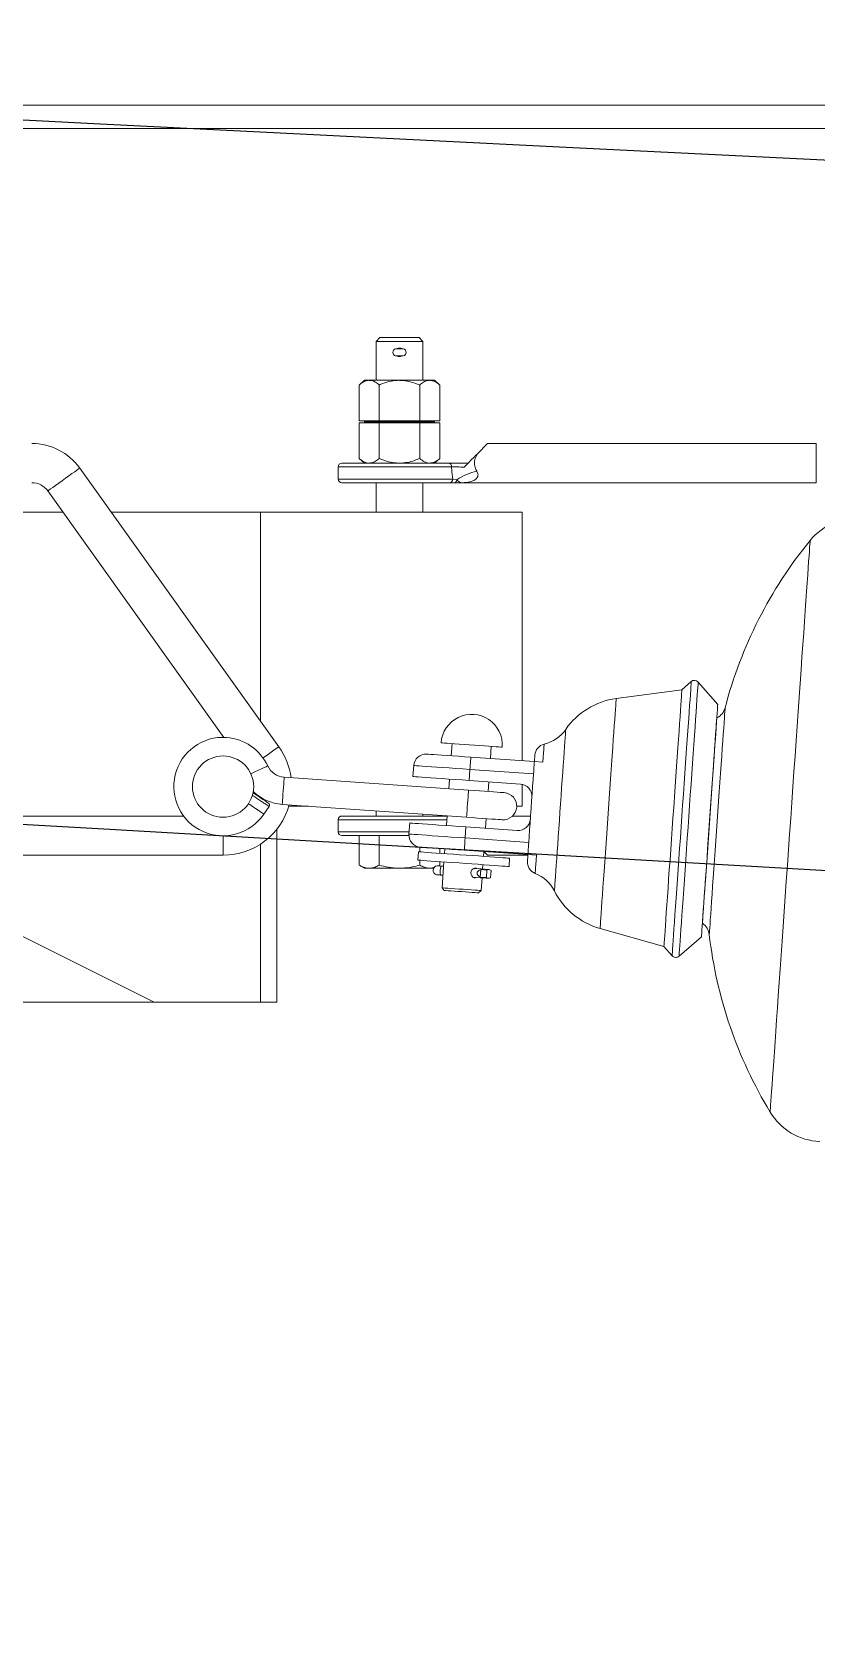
# Model space of a CAD drawing. Header units: millimetres. Extents: x 1587714 to 3094800, y -694377 to -413614.
# Drawn here: x 2354634 to 2354954, y -550050 to -549400 of the extents above; entities that cross this region are included whole.
import ezdxf

# ---------------------------------------------------------------- set-up
doc = ezdxf.new("R2010")
doc.units = ezdxf.units.MM

# ---------------------------------------------------------------- blocks, each defined once
blk = doc.blocks.new('poste RT1 vista lateral')
at = {"color": 7, "linetype": 'Continuous', "lineweight": 15}
for p, q in [((589.7199, 9316.1175), (22.8414, 9316.1175)), ((42.9239, 9306.5169), (589.7199, 9306.5169)), ((311.9876, 9221.2002), (310.475, 9219.6877)), ((310.475, 9219.6877), (310.475, 9203.7823)), ((311.7511, 9219.6877), (310.475, 9219.6877)), ((329.525, 9219.6877), (311.7511, 9219.6877)), ((313.061, 9221.2002), (311.9876, 9221.2002)), ((328.0124, 9221.2002), (313.061, 9221.2002)), ((329.525, 9219.6877), (328.0124, 9221.2002)), ((329.525, 9203.7823), (329.525, 9219.6877)), ((321.517, 9216.6274), (318.483, 9216.6274)), ((318.483, 9213.7721), (321.517, 9213.7721)), ((305.7125, 9203.7823), (303.5022, 9201.8769)), ((303.5022, 9187.2971), (303.5022, 9201.8769)), ((307.6266, 9203.7823), (305.7125, 9203.7823)), ((307.6266, 9203.7823), (320, 9203.7823)), ((311.7511, 9187.2971), (311.7511, 9201.8769)), ((332.3733, 9203.7823), (320, 9203.7823)), ((328.2489, 9187.2971), (328.2489, 9201.8769)), ((334.2875, 9203.7823), (332.3733, 9203.7823)), ((336.4978, 9201.8769), (334.2875, 9203.7823)), ((336.4978, 9187.2971), (336.4978, 9201.8769)), ((307.6266, 9187.2971), (303.5022, 9187.2971)), ((305.7125, 9187.2971), (305.7125, 9186.8908)), ((305.7125, 9186.8908), (305.7125, 9186.4846)), ((307.6266, 9186.8908), (305.7125, 9186.8908)), ((305.7125, 9186.8908), (320, 9186.8908)), ((311.7511, 9187.2971), (307.6266, 9187.2971)), ((334.2875, 9186.8908), (307.6266, 9186.8908)), ((311.7511, 9187.2971), (320, 9187.2971)), ((320, 9187.2971), (328.2489, 9187.2971)), ((320, 9186.8908), (334.2875, 9186.8908)), ((328.2489, 9187.2971), (332.3733, 9187.2971)), ((332.3733, 9187.2971), (336.4978, 9187.2971)), ((334.2875, 9186.8908), (334.2875, 9187.2971)), ((334.2875, 9186.4846), (334.2875, 9186.8908)), ((307.6266, 9186.4846), (303.5022, 9186.4846)), ((303.5022, 9186.4846), (303.5022, 9171.9048)), ((311.7511, 9186.4846), (307.6266, 9186.4846)), ((311.7511, 9186.4846), (311.7511, 9171.9048)), ((311.7511, 9186.4846), (320, 9186.4846)), ((320, 9186.4846), (328.2489, 9186.4846)), ((328.2489, 9186.4846), (328.2489, 9171.9048)), ((332.3733, 9186.4846), (328.2489, 9186.4846)), ((336.4978, 9186.4846), (332.3733, 9186.4846)), ((336.4978, 9186.4846), (336.4978, 9171.9048)), ((490, 9177.9997), (356, 9177.9997)), ((270.779, 9054.2824), (189.5248, 9167.9566)), ((295, 9168.5002), (295, 9163.5001)), ((296.5, 9170.0003), (339.9845, 9170.0003)), ((303.5022, 9171.9048), (305.7125, 9170.0003)), ((334.2875, 9170.0003), (336.4978, 9171.9048)), ((340.4065, 9161.9999), (296.5, 9161.9999)), ((310.475, 9161.9999), (310.475, 9149.9999)), ((329.525, 9149.9999), (329.525, 9161.9999)), ((342.3583, 9161.9999), (340.4065, 9161.9999)), ((341.709, 9163.5001), (343.4681, 9163.3198)), ((345, 9161.9999), (490, 9161.9999)), ((176.5083, 9158.6525), (248.3856, 9058.0962)), ((60, 9149.9999), (182.6928, 9149.9999)), ((202.36, 9149.9999), (263.2233, 9149.9999)), ((263.2233, 9149.9999), (263.2489, 9149.9999)), ((263.2489, 9064.8167), (263.2489, 9149.9999)), ((263.2489, 9149.9999), (370, 9149.9999)), ((370, 9048.5404), (370, 9149.9999)), ((435.2312, 9077.5359), (408.4181, 9073.9186)), ((439.0584, 9080.8623), (435.2312, 9077.5359)), ((449.8458, 9071.502), (441.8799, 9080.6649)), ((341.4689, 9055.547), (341.1201, 9050.5593)), ((357.0812, 9049.4435), (357.43, 9054.4312)), ((325.8079, 9046.6177), (325.4923, 9042.104)), ((348.7519, 9045.0137), (348.4363, 9040.4999)), ((374.6885, 9043.1998), (348.7519, 9045.0137)), ((349.1007, 9050.0014), (375.0373, 9048.1875)), ((378.52, 9047.9443), (375.0373, 9048.1875)), ((348.1607, 9036.5593), (272.9444, 9041.8189)), ((340.4557, 9041.0578), (340.1802, 9037.1172)), ((348.4363, 9040.4999), (369.3851, 9039.0351)), ((356.1412, 9036.0014), (356.4168, 9039.942)), ((370, 9030), (370, 9038.954)), ((374.6885, 9043.1998), (374.5234, 9040.8385)), ((272.1701, 9030.7467), (347.3864, 9025.4862)), ((231.8752, 9026.0003), (25, 9026.0003)), ((264.6664, 9026.7642), (266.7628, 9029.8741)), ((274.8328, 9030), (282.8428, 9030)), ((295, 9024.5001), (295, 9019.5)), ((296.5, 9026.0003), (339.4028, 9026.0003)), ((310.475, 9028.0678), (310.475, 9026.0003)), ((329.525, 9026.0003), (329.525, 9026.7355)), ((339.4059, 9026.0451), (339.1304, 9022.1045)), ((355.0914, 9020.9887), (355.3669, 9024.9283)), ((373.4858, 9026.0003), (366.127, 9026.0003)), ((367.8381, 9030), (370, 9030)), ((270, 8950), (270, 9020.6797)), ((323.8474, 9017.9999), (296.5, 9017.9999)), ((303.5022, 9017.9999), (303.5022, 9005.9664)), ((311.7511, 9017.9999), (311.7511, 9005.9664)), ((324.1669, 9023.1507), (323.8513, 9018.6369)), ((346.7953, 9017.0329), (347.1109, 9021.5466)), ((347.1109, 9021.5466), (368.0597, 9020.0818)), ((327.6995, 9011.4005), (327.4621, 9008.0054)), ((328.2489, 9013.3231), (328.2489, 9011.3623)), ((336.4978, 9012.7404), (336.4978, 9010.7853)), ((338.466, 9012.603), (338.3299, 9010.6566)), ((372.3831, 9010.2313), (346.4465, 9012.0451)), ((346.7953, 9017.0329), (372.7319, 9015.219)), ((354.2909, 9009.5408), (354.427, 9011.4872)), ((372.7319, 9015.219), (372.897, 9017.5803)), ((36, 9010.0005), (248, 9010.0005)), ((219.8587, 8950), (99.9647, 9010.0005)), ((303.5022, 9005.9664), (305.7125, 9004.6904)), ((307.6266, 9004.6904), (305.7125, 9004.6904)), ((307.6266, 9004.6904), (320, 9004.6904)), ((320, 9004.6904), (332.3733, 9004.6904)), ((328.2489, 9007.9501), (328.2489, 9005.9664)), ((334.1659, 9004.9889), (332.3733, 9004.6904)), ((332.3733, 9004.6904), (333.9265, 9004.6904)), ((336.4978, 9005.9664), (335.79, 9005.6422)), ((335.9203, 9005.6326), (336.4978, 9005.9664)), ((336.4978, 9007.3731), (336.4978, 9005.9664)), ((337.0069, 9005.5573), (336.9962, 9005.5525)), ((338.0925, 9007.2615), (337.3533, 8996.691)), ((353.1766, 9004.4262), (350.3635, 9004.6227)), ((353.9296, 9004.3738), (354.0535, 9006.1457)), ((356, 9010.0005), (372.367, 9010.0005)), ((364.6838, 9005.4018), (364.9213, 9008.7979)), ((372.3831, 9010.2313), (375.8658, 9009.9881)), ((336.743, 9001.9314), (336.7529, 9001.9257)), ((350.1068, 9000.9921), (352.9227, 9000.7946)), ((352.9227, 9000.7946), (355.906, 9000.5858)), ((353.1311, 9004.0925), (352.9241, 9001.1322)), ((352.9519, 9001.0931), (353.164, 9004.1268)), ((356.16, 9004.2174), (353.1766, 9004.4262)), ((353.3143, 8995.5752), (353.6756, 9000.7422)), ((355.4706, 9000.9177), (355.6827, 9003.9504)), ((357.3584, 9003.7968), (357.1514, 9000.8366)), ((337.3533, 8996.691), (338.2811, 8995.6238)), ((352.247, 8994.6473), (353.3143, 8995.5752)), ((401.858, 8980.1047), (427.9067, 8972.7919)), ((427.9067, 8972.7919), (431.2337, 8968.9639)), ((434.0552, 8968.7674), (443.219, 8976.7334)), ((137.2186, 8950), (219.8587, 8950)), ((219.8587, 8950), (263.2233, 8950)), ((263.2233, 8950), (270, 8950))]:
    blk.add_line(p, q, dxfattribs=at)
at = {"color": 8, "linetype": 'Continuous', "lineweight": 15}
for p, q in [((318.4393, 9216.6235), (321.5607, 9216.6235)), ((318.4393, 9213.7768), (321.5607, 9213.7768)), ((490, 9177.9997), (490, 9161.9999)), ((341.2601, 9168.5002), (295, 9168.5002)), ((295, 9163.5001), (341.709, 9163.5001)), ((263.2233, 9149.9999), (263.2233, 9064.853)), ((339.2979, 9024.5001), (295, 9024.5001)), ((248, 9010.0005), (248, 9017.8998)), ((295, 9019.5), (323.9116, 9019.5)), ((263.2233, 9014.4999), (263.2233, 8950)), ((350.353, 9004.6179), (353.1746, 9004.4205)), ((350.0945, 9000.9978), (352.9215, 9000.8004)), ((352.9519, 9001.0931), (355.4706, 9000.9177)), ((353.164, 9004.1268), (355.6827, 9003.9504))]:
    blk.add_line(p, q, dxfattribs=at)
at = {"color": 7, "linetype": 'Continuous', "lineweight": 15, "flags": 128}
for points in [[(356, 9177.9997), (355.9644, 9177.9644), (355.6819, 9177.6822), (355.1268, 9177.1271), (354.319, 9176.3194), (353.2869, 9175.2865), (352.0673, 9174.0677)], [(427.9067, 8972.7919), (427.9192, 8972.9702), (427.9567, 8973.5062), (428.0188, 8974.3941), (428.1052, 8975.6291), (428.2152, 8977.2027), (428.3481, 8979.1033), (428.5031, 8981.3197), (428.679, 8983.8345), (428.8746, 8986.6326), (429.0886, 8989.6929), (429.3196, 8992.9965), (429.5659, 8996.5184), (429.8259, 9000.2377), (430.0979, 9004.1258), (430.3798, 9008.158), (430.6699, 9012.3074), (430.9662, 9016.5436), (431.2665, 9020.839), (431.569, 9025.1639), (431.8714, 9029.4888), (432.1717, 9033.7842), (432.468, 9038.0204), (432.7581, 9042.1689), (433.04, 9046.201), (433.312, 9050.0901), (433.572, 9053.8085), (433.8183, 9057.3313), (434.0493, 9060.6339), (434.2633, 9063.6952), (434.4589, 9066.4923), (434.6348, 9069.0081), (434.7898, 9071.2235), (434.9227, 9073.1242), (435.0327, 9074.6977), (435.1191, 9075.9327), (435.1812, 9076.8216), (435.2187, 9077.3566), (435.2312, 9077.5359)], [(443.219, 8976.7334), (443.2312, 8976.908), (443.2679, 8977.4334), (443.3288, 8978.3041), (443.4134, 8979.5134), (443.5211, 8981.0536), (443.6511, 8982.9123), (443.8024, 8985.0762), (443.9739, 8987.529), (444.1644, 8990.2527), (444.3724, 8993.2272), (444.5964, 8996.4306), (444.8347, 8999.8391), (445.0856, 9003.4268), (445.3472, 9007.1681), (445.6176, 9011.0343), (445.8947, 9014.9977), (446.1766, 9019.0289), (446.4611, 9023.0973), (446.7462, 9027.1742), (447.0296, 9031.2274), (447.3094, 9035.228), (447.5834, 9039.1476), (447.8496, 9042.9547), (448.1061, 9046.6225), (448.351, 9050.1235), (448.5823, 9053.4327), (448.7985, 9056.5245), (448.998, 9059.376), (449.1791, 9061.9671), (449.3407, 9064.2769), (449.4815, 9066.2901), (449.6004, 9067.9915), (449.6966, 9069.3676), (449.7694, 9070.4091), (449.8183, 9071.1071), (449.8428, 9071.4581), (449.8458, 9071.502)], [(443.6037, 8982.2152), (443.6162, 8982.3935), (443.6536, 8982.9285), (443.7156, 8983.8145), (443.8016, 8985.0447), (443.9109, 8986.6078), (444.0426, 8988.4913), (444.1956, 8990.6781), (444.3685, 8993.1509), (444.5598, 8995.888), (444.7681, 8998.8654), (444.9914, 9002.0583), (445.2278, 9005.44), (445.4754, 9008.98), (445.732, 9012.6498), (445.9954, 9016.4177), (446.2635, 9020.2506), (446.5339, 9024.1168), (446.8042, 9027.9839), (447.0723, 9031.8167), (447.3357, 9035.5847), (447.5923, 9039.2544), (447.8399, 9042.7945), (448.0764, 9046.1762), (448.2996, 9049.3691), (448.5079, 9052.3465), (448.6992, 9055.0835), (448.8721, 9057.5564), (449.0251, 9059.7432), (449.1568, 9061.6267), (449.2661, 9063.1897), (449.3521, 9064.42), (449.4141, 9065.3059), (449.4515, 9065.841), (449.464, 9066.0193), (449.464, 9066.0193)], [(331.1445, 9051.2574), (331.3273, 9051.244), (331.8719, 9051.2059), (332.7672, 9051.1439), (333.995, 9051.0581), (335.5303, 9050.9503), (337.3419, 9050.8235), (339.3928, 9050.6804), (341.6414, 9050.523), (344.0418, 9050.3552), (346.5452, 9050.1797), (349.1007, 9050.0014)], [(361.919, 9054.1174), (361.8225, 9054.1241), (361.3828, 9054.1546), (360.5998, 9054.2099), (359.4961, 9054.2872), (358.1033, 9054.3845), (356.4616, 9054.4989), (354.6181, 9054.6277), (352.626, 9054.7669), (350.5425, 9054.9128), (348.4275, 9055.0606), (346.3419, 9055.2065), (344.3457, 9055.3458), (342.4964, 9055.4755), (340.847, 9055.5909), (339.4452, 9055.6891), (338.3312, 9055.7663), (337.537, 9055.8226), (337.0855, 9055.8541), (336.9799, 9055.8617)], [(375.0373, 9048.1875), (375.1175, 9049.3338), (375.1756, 9050.1654), (375.2109, 9050.6699), (375.2227, 9050.8387)], [(349.1007, 9050.0014), (349.094, 9049.906), (349.0741, 9049.6218), (349.0419, 9049.1612), (348.9985, 9048.5404), (348.9457, 9047.785), (348.8854, 9046.922), (348.8199, 9045.9864), (348.7519, 9045.0137)], [(375.0373, 9048.1875), (375.0306, 9048.0921), (375.0108, 9047.8079), (374.9785, 9047.3473), (374.9352, 9046.7265), (374.8823, 9045.9712), (374.822, 9045.109), (374.7566, 9044.1735), (374.6885, 9043.1998)], [(272.1701, 9030.7467), (272.1833, 9030.9346), (272.222, 9031.4877), (272.2835, 9032.3679), (272.3637, 9033.5143), (272.457, 9034.8494), (272.5572, 9036.2828), (272.6574, 9037.7162), (272.7508, 9039.0513), (272.831, 9040.1976), (272.8925, 9041.0779), (272.9312, 9041.631), (272.9444, 9041.8189), (272.9444, 9041.8189)], [(272.1701, 9030.7467), (272.1833, 9030.9346), (272.222, 9031.4877), (272.2835, 9032.3679), (272.3637, 9033.5143), (272.457, 9034.8494), (272.5572, 9036.2828), (272.6574, 9037.7162), (272.7508, 9039.0513), (272.831, 9040.1976), (272.8925, 9041.0779), (272.9312, 9041.631), (272.9444, 9041.8189), (272.9444, 9041.8189)], [(325.4923, 9042.104), (325.5376, 9042.1011), (325.8987, 9042.0763), (326.6152, 9042.0258), (327.6759, 9041.9514), (329.064, 9041.8551), (330.7576, 9041.7359), (332.73, 9041.5986), (334.9501, 9041.4431), (337.3829, 9041.2734), (339.99, 9041.0903), (342.7303, 9040.8986), (345.5606, 9040.7012), (348.4363, 9040.4999)], [(372.897, 9017.5803), (373.0903, 9020.345), (373.2922, 9023.2308), (373.4998, 9026.1996), (373.7102, 9029.2094), (373.9207, 9032.2192), (374.1283, 9035.188), (374.3301, 9038.0747), (374.5234, 9040.8385)], [(260.2425, 9035.476), (260.2492, 9035.4712), (261.1526, 9034.8618), (262.1829, 9034.1675), (263.2568, 9033.4437), (264.2871, 9032.7494), (265.1905, 9032.14), (265.8937, 9031.666), (266.3398, 9031.3656), (266.4926, 9031.2617), (266.4926, 9031.2617)], [(362.6753, 9035.5446), (362.4966, 9035.557), (361.9649, 9035.5942), (361.0933, 9035.6553), (359.9032, 9035.7382), (358.4241, 9035.8422), (356.6922, 9035.9633), (354.7502, 9036.0987), (352.646, 9036.2456), (350.4313, 9036.401), (348.1607, 9036.5593)], [(347.3864, 9025.4862), (349.657, 9025.3279), (351.8717, 9025.1734), (353.9759, 9025.0256), (355.9179, 9024.8902), (357.6498, 9024.7691), (359.1289, 9024.6651), (360.319, 9024.5821), (361.1906, 9024.5211), (361.7223, 9024.4839), (361.901, 9024.4715)], [(324.1669, 9023.1507), (324.2122, 9023.1478), (324.5733, 9023.1221), (325.2899, 9023.0725), (326.3506, 9022.9981), (327.7386, 9022.9008), (329.4322, 9022.7826), (331.4047, 9022.6443), (333.6248, 9022.4898), (336.0575, 9022.3191), (338.6646, 9022.1369), (341.405, 9021.9452), (344.2352, 9021.7478), (347.1109, 9021.5466)], [(339.5114, 9010.5746), (337.1665, 9010.7386), (334.9995, 9010.8902), (333.0527, 9011.0257), (331.3639, 9011.1439), (329.9661, 9011.2422), (328.8864, 9011.3175), (328.1458, 9011.369), (327.7588, 9011.3957), (327.6995, 9011.4005)], [(346.4465, 9012.0451), (343.8911, 9012.2235), (341.3876, 9012.399), (338.9872, 9012.5668), (336.7386, 9012.7242), (334.6877, 9012.8672), (332.8761, 9012.9941), (331.3408, 9013.1009), (330.113, 9013.1867), (329.2177, 9013.2496), (328.6731, 9013.2878), (328.4903, 9013.3002)], [(346.7953, 9017.0329), (346.7272, 9016.0592), (346.6618, 9015.1236), (346.6015, 9014.2615), (346.5486, 9013.5062), (346.5053, 9012.8853), (346.473, 9012.4247), (346.4532, 9012.1405), (346.4465, 9012.0451)], [(354.5197, 9011.4806), (355.1268, 9010.8731), (355.6819, 9010.318), (355.9644, 9010.0358), (356, 9010.0005)], [(372.7319, 9015.219), (372.6639, 9014.2462), (372.5985, 9013.3107), (372.5382, 9012.4476), (372.4853, 9011.6923), (372.4419, 9011.0714), (372.4097, 9010.6108), (372.3898, 9010.3266), (372.3831, 9010.2313)], [(339.274, 9007.1795), (336.929, 9007.3426), (334.7621, 9007.4942), (332.8153, 9007.6306), (331.1265, 9007.7488), (329.7287, 9007.8461), (328.649, 9007.9224), (327.9084, 9007.9739), (327.5214, 9008.0006), (327.4621, 9008.0054)], [(337.0069, 9005.5573), (336.6775, 9005.5802), (336.3686, 9005.6021), (336.0895, 9005.6212), (335.8487, 9005.6384), (335.6533, 9005.6517), (335.5094, 9005.6622), (335.4213, 9005.6679), (335.3916, 9005.6698)], [(337.9682, 9005.4839), (337.8242, 9005.4944), (337.4152, 9005.523), (336.9962, 9005.5525)], [(337.9686, 9005.4896), (337.3538, 9005.5325), (337.0069, 9005.5573)], [(364.6838, 9005.4018), (364.5277, 9005.4133), (364.0132, 9005.4495), (363.1496, 9005.5096), (361.9536, 9005.5935), (360.4485, 9005.6984), (358.6636, 9005.8234), (356.6337, 9005.9655), (354.3982, 9006.1219), (352.0006, 9006.2888), (349.4877, 9006.4652), (346.9083, 9006.6454), (344.3126, 9006.8266), (341.7512, 9007.0059), (339.274, 9007.1795)], [(364.9213, 9008.7979), (364.7651, 9008.8084), (364.2507, 9008.8446), (363.387, 9008.9047), (362.1911, 9008.9886), (360.686, 9009.0935), (358.9011, 9009.2185), (356.8711, 9009.3606), (354.6356, 9009.517), (352.238, 9009.6848), (349.7251, 9009.8603), (347.1457, 9010.0405), (344.5501, 9010.2217), (341.9887, 9010.401), (339.5114, 9010.5746)], [(351.3046, 9000.9081), (350.9217, 9000.7727), (350.4076, 9000.829), (349.919, 9001.0931), (349.5034, 9001.5423), (349.2241, 9002.1403), (349.141, 9002.8088), (349.2641, 9003.4525), (349.5668, 9004.0162), (350.0159, 9004.4558), (350.5513, 9004.7133), (350.9929, 9004.7591), (350.9929, 9004.7591)], [(372.1978, 9007.58), (372.2096, 9007.7488), (372.2448, 9008.2533), (372.303, 9009.0849), (372.3831, 9010.2313)], [(336.7529, 9001.9257), (337.0999, 9001.9009), (337.7146, 9001.858)], [(337.3533, 8996.691), (337.4319, 8996.6853), (337.8568, 8996.6557), (338.6314, 8996.6013), (339.7193, 8996.526), (341.0698, 8996.4316), (342.6197, 8996.3229), (344.2964, 8996.2056), (346.0217, 8996.0845), (347.7148, 8995.9662), (349.2966, 8995.8556), (350.6931, 8995.7583), (351.8389, 8995.6782), (352.6807, 8995.6191), (353.1788, 8995.5847), (353.3143, 8995.5752)], [(352.247, 8994.6473), (352.0855, 8994.6587), (351.5823, 8994.694), (350.7622, 8994.7512), (349.6664, 8994.8275), (348.3499, 8994.92), (346.8786, 8995.023), (345.3264, 8995.1308), (343.771, 8995.2395), (342.2905, 8995.3434), (340.9592, 8995.4369), (339.8436, 8995.5142), (338.9999, 8995.5733), (338.4703, 8995.6105), (338.2814, 8995.6238), (338.2811, 8995.6238)]]:
    blk.add_lwpolyline(points, dxfattribs=at)
at = {"color": 8, "linetype": 'Continuous', "lineweight": 15, "flags": 128}
for points in [[(189.5248, 9167.9566), (189.4391, 9167.8956), (189.0626, 9167.6257), (188.4034, 9167.1546), (187.4923, 9166.5032), (186.3719, 9165.7031), (185.0947, 9164.7894), (183.7202, 9163.8072), (182.3129, 9162.801), (180.9385, 9161.8187), (179.6612, 9160.9061), (178.5408, 9160.105), (177.6297, 9159.4536), (176.9705, 9158.9825), (176.594, 9158.7136), (176.5083, 9158.6525)], [(471.2381, 8905.1917), (471.2505, 8905.369), (471.2876, 8905.8993), (471.3493, 8906.7824), (471.4355, 8908.0145), (471.5458, 8909.5919), (471.68, 8911.5107), (471.8376, 8913.7642), (472.0181, 8916.3458), (472.221, 8919.2479), (472.4457, 8922.4617), (472.6916, 8925.977), (472.9577, 8929.7841), (473.2435, 8933.8696), (473.5479, 8938.2222), (473.87, 8942.8294), (474.2089, 8947.6759), (474.5636, 8952.7485), (474.9329, 8958.03), (475.3158, 8963.506), (475.7111, 8969.1584), (476.1175, 8974.9701), (476.5339, 8980.9248), (476.959, 8987.0045), (477.3915, 8993.1891), (477.83, 8999.4605), (478.2733, 9005.8005), (478.72, 9012.1882), (479.1688, 9018.6055), (479.6182, 9025.0332), (480.067, 9031.4505), (480.5137, 9037.8382), (480.957, 9044.1782), (481.3955, 9050.4496), (481.828, 9056.6342), (482.2531, 9062.7139), (482.6695, 9068.6686), (483.0759, 9074.4803), (483.4712, 9080.1337), (483.8541, 9085.6087), (484.2234, 9090.8902), (484.5781, 9095.9628), (484.917, 9100.8093), (485.2392, 9105.4165), (485.5436, 9109.7691), (485.8293, 9113.8546), (486.0954, 9117.6617), (486.3413, 9121.177), (486.566, 9124.3908), (486.7689, 9127.2929), (486.9494, 9129.8745), (487.107, 9132.128), (487.2412, 9134.0468), (487.3515, 9135.6242), (487.4377, 9136.8563), (487.4994, 9137.7394), (487.5365, 9138.2697), (487.5489, 9138.447), (487.5489, 9138.447)], [(431.2337, 8968.9639), (431.246, 8969.1412), (431.283, 8969.6705), (431.3445, 8970.5498), (431.43, 8971.7715), (431.5389, 8973.3307), (431.6707, 8975.2152), (431.8245, 8977.4134), (431.9992, 8979.913), (432.1939, 8982.6958), (432.4072, 8985.7466), (432.6378, 8989.0444), (432.8843, 8992.5702), (433.1451, 8996.299), (433.4185, 9000.2091), (433.7029, 9004.2756), (433.9964, 9008.4727), (434.2971, 9012.7738), (434.6032, 9017.1511), (434.9128, 9021.5781), (435.2238, 9026.026), (435.5343, 9030.4663), (435.8424, 9034.8723), (436.1461, 9039.2153), (436.4434, 9043.4678), (436.7326, 9047.6019), (437.0117, 9051.594), (437.279, 9055.4163), (437.5328, 9059.047), (437.7716, 9062.4611), (437.9937, 9065.6378), (438.1979, 9068.557), (438.3827, 9071.2006), (438.5471, 9073.5514), (438.69, 9075.5942), (438.8104, 9077.3175), (438.9077, 9078.7089), (438.9813, 9079.7598), (439.0305, 9080.4646), (439.0553, 9080.8184), (439.0584, 9080.8623)], [(434.0552, 8968.7674), (434.0676, 8968.9438), (434.1046, 8969.4731), (434.166, 8970.3524), (434.2515, 8971.5741), (434.3605, 8973.1333), (434.4923, 8975.0178), (434.646, 8977.216), (434.8208, 8979.7156), (435.0154, 8982.4994), (435.2287, 8985.5492), (435.4594, 8988.848), (435.7058, 8992.3728), (435.9666, 8996.1016), (436.2401, 9000.0117), (436.5244, 9004.0781), (436.8179, 9008.2753), (437.1186, 9012.5763), (437.4248, 9016.9537), (437.7343, 9021.3807), (438.0453, 9025.8286), (438.3559, 9030.2689), (438.6639, 9034.6749), (438.9676, 9039.0179), (439.2649, 9043.2703), (439.5541, 9047.4045), (439.8332, 9051.3966), (440.1005, 9055.2189), (440.3544, 9058.8496), (440.5931, 9062.2637), (440.8152, 9065.4404), (441.0194, 9068.3596), (441.2042, 9071.0032), (441.3686, 9073.354), (441.5115, 9075.3968), (441.632, 9077.1201), (441.7293, 9078.5115), (441.8028, 9079.5634), (441.8521, 9080.2672), (441.8768, 9080.621), (441.8799, 9080.6649)], [(401.858, 8980.1047), (401.8705, 8980.283), (401.9078, 8980.8171), (401.9697, 8981.703), (402.0558, 8982.9333), (402.1653, 8984.4992), (402.2974, 8986.3894), (402.4512, 8988.5876), (402.6254, 8991.0786), (402.8187, 8993.8433), (403.0297, 8996.8607), (403.2567, 9000.107), (403.498, 9003.5584), (403.7518, 9007.1881), (404.0162, 9010.9684), (404.2891, 9014.8718), (404.5685, 9018.8668), (404.8522, 9022.9237), (405.138, 9027.0121), (405.4239, 9031.1005), (405.7076, 9035.1574), (405.987, 9039.1524), (406.2599, 9043.0548), (406.5242, 9046.8352), (406.7781, 9050.4649), (407.0194, 9053.9162), (407.2464, 9057.1635), (407.4574, 9060.1799), (407.6507, 9062.9447), (407.8249, 9065.4356), (407.9786, 9067.6348), (408.1108, 9069.524), (408.2203, 9071.09), (408.3063, 9072.3202), (408.3683, 9073.2062), (408.4056, 9073.7402), (408.4181, 9073.9186), (408.4181, 9073.9186)], [(383.2124, 8995.4169), (383.2246, 8995.5914), (383.2611, 8996.114), (383.3216, 8996.978), (383.4053, 8998.1759), (383.5114, 8999.6932), (383.6388, 9001.5147), (383.7861, 9003.6213), (383.9517, 9005.9903), (384.134, 9008.5967), (384.3309, 9011.4129), (384.5404, 9014.4083), (384.7603, 9017.5526), (384.9882, 9020.8113), (385.2217, 9024.1511), (385.4583, 9027.5347), (385.6956, 9030.9279), (385.931, 9034.2944), (386.162, 9037.5979), (386.3861, 9040.8032), (386.6011, 9043.8778), (386.8046, 9046.7875), (386.9944, 9049.5026), (387.1686, 9051.9936), (387.3253, 9054.2338), (387.4628, 9056.2003), (387.5797, 9057.8721), (387.6748, 9059.232), (387.7469, 9060.2639), (387.7955, 9060.9581), (387.8199, 9061.3072), (387.823, 9061.3511)], [(270.779, 9054.2824), (270.6932, 9054.2214), (270.3167, 9053.9525), (269.6575, 9053.4804), (268.7464, 9052.83), (267.6261, 9052.0289), (266.3488, 9051.1153), (264.9744, 9050.133), (264.3521, 9049.6886)], [(379.0379, 9055.3505), (379.0347, 9055.3048), (379.009, 9054.9376), (378.958, 9054.208), (378.8824, 9053.1266), (378.7832, 9051.7085), (378.6619, 9049.9728), (378.52, 9047.9443)], [(259.3445, 9043.2494), (259.9013, 9043.5069), (261.205, 9044.1096), (262.5087, 9044.7133), (263.7235, 9045.275), (264.7667, 9045.7575), (265.5671, 9046.1285), (266.0703, 9046.3612), (266.242, 9046.4404)], [(348.7519, 9045.0137), (345.8762, 9045.2149), (343.0459, 9045.4123), (340.3056, 9045.604), (337.6985, 9045.7861), (335.2658, 9045.9569), (333.0457, 9046.1123), (331.0732, 9046.2496), (329.3796, 9046.3679), (327.9916, 9046.4652), (326.9309, 9046.5395), (326.2143, 9046.5901), (325.8532, 9046.6149), (325.8079, 9046.6177)], [(258.3647, 9031.0128), (258.8734, 9030.6695), (260.0645, 9029.8665), (261.2555, 9029.0635), (262.3654, 9028.3158), (263.3185, 9027.673), (264.0498, 9027.18), (264.5096, 9026.87), (264.6664, 9026.7642)], [(347.3864, 9025.4862), (347.3996, 9025.6751), (347.4383, 9026.2282), (347.4998, 9027.1084), (347.58, 9028.2547), (347.6734, 9029.5899), (347.7736, 9031.0233), (347.8738, 9032.4557), (347.9671, 9033.7918), (348.0473, 9034.9381), (348.1089, 9035.8183), (348.1475, 9036.3705), (348.1607, 9036.5593), (348.1607, 9036.5593)], [(323.8513, 9018.6369), (323.8966, 9018.6341), (324.2577, 9018.6083), (324.9742, 9018.5587), (326.0349, 9018.4844), (327.423, 9018.3871), (329.1166, 9018.2688), (331.089, 9018.1305), (333.3091, 9017.976), (335.7419, 9017.8053), (338.349, 9017.6232), (341.0893, 9017.4315), (343.9196, 9017.2341), (346.7953, 9017.0329)], [(336.9962, 9005.5525), (336.2249, 9005.6059), (335.6451, 9005.6469), (335.3551, 9005.667), (335.3329, 9005.6689)], [(375.8658, 9009.9881), (375.724, 9007.9596), (375.6026, 9006.2239), (375.5035, 9004.8058), (375.4278, 9003.7243), (375.3768, 9002.9948), (375.3512, 9002.6276), (375.3479, 9002.5809)]]:
    blk.add_lwpolyline(points, dxfattribs=at)
at = {"color": 5, "linetype": 'Continuous', "lineweight": 15, "flags": 128}
blk.add_lwpolyline([(446.3957, 8977.5994), (446.408, 8977.7758), (446.4449, 8978.3032), (446.506, 8979.1768), (446.5909, 8980.3917), (446.699, 8981.9376), (446.8294, 8983.803), (446.9812, 8985.9726), (447.1531, 8988.4322), (447.344, 8991.1606), (447.5522, 8994.139), (447.7763, 8997.3433), (448.0145, 9000.7498), (448.2651, 9004.3328), (448.526, 9008.0645), (448.7954, 9011.9164), (449.0711, 9015.8608), (449.3512, 9019.8653), (449.6334, 9023.9003), (449.9155, 9027.9362), (450.1956, 9031.9407), (450.4713, 9035.8841), (450.7407, 9039.736), (451.0017, 9043.4678), (451.2522, 9047.0507), (451.4904, 9050.4572), (451.7145, 9053.6625), (451.9227, 9056.6399), (452.1136, 9059.3693), (452.2855, 9061.8279), (452.4373, 9063.9985), (452.5677, 9065.8638), (452.6758, 9067.4088), (452.7607, 9068.6238), (452.8218, 9069.4983), (452.8587, 9070.0257), (452.871, 9070.2012)], dxfattribs=at)
at = {"color": 7, "linetype": 'Continuous', "lineweight": 15}
blk.add_circle((248, 9038), 12.5, dxfattribs=at)
for centre, radius, start, end in [((318.715, 9215.2), 1.45, 100.9623514, 259.0376486), ((318.483, 9216.3977), 0.23, 90, 100.9623514), ((318.483, 9214.0023), 0.23, 259.0376486, 270), ((321.517, 9216.3977), 0.23, 79.0376486, 90), ((321.517, 9214.0023), 0.23, 270, 280.9623514), ((321.285, 9215.2), 1.45, 280.9623514, 79.0376486), ((170, 9154), 24, 35.5571881, 90), ((296.5, 9168.5), 1.5, 90, 180), ((339.8619, 9168.6037), 1.402, 355.7657475, 84.9853274), ((170, 9154), 8, 35.5571881, 90), ((296.5, 9163.5), 1.5, 180, 270), ((340.2998, 9163.4081), 1.4122, 274.3325662, 3.7328413), ((342.1702, 9163.2847), 1.2984, 278.3293557, 1.5521929), ((355.8056, 9144.6588), 22.3707, 100.817709, 123.4701097), ((440.3705, 9079.3532), 2, 41, 131), ((412.4286, 9044.1881), 30, 97.6824191, 145.10347), ((349.4494, 9054.9893), 12.5, 356, 176), ((248, 9038), 20.1, 86, 326.0139714), ((248, 9038), 20.1, 24.8296053, 86), ((375.5202, 9069.9324), 15, 283.5632746, 325.10347), ((248, 9038), 28, 7.4325547, 35.5571881), ((330.7957, 9046.2693), 5, 86, 176), ((380.2105, 9050.4902), 5, 103.5632746, 176), ((273.5024, 9049.7998), 8, 204.8296052, 266), ((369.0363, 9034.0473), 5, 356, 86), ((273.5024, 9049.7998), 19.1, 226.4108452, 266), ((265.9336, 9030.433), 1, 325.3800494, 56.0139715), ((362.2881, 9030.0082), 5.55, 266, 86), ((248, 9038), 28, 270, 344.5674453), ((296.5, 9024.5), 1.5, 90, 180), ((368.4085, 9025.0692), 5, 266, 356), ((296.5, 9019.5), 1.5, 180, 270), ((328.8391, 9018.2883), 5, 176, 266), ((335.5659, 9003.8331), 1.85, 97.2353016, 254.7646984), ((335.3707, 9005.3708), 0.3, 86, 97.2353016), ((342.2121, 9003.3685), 5.6547, 157.2795384, 194.7223502), ((377.1856, 9007.2312), 5, 176, 248.4367254), ((335.1586, 9002.3376), 0.3, 254.7646984, 266), ((336.941, 9016.274), 14.3495, 262.7804084, 269.2490989), ((325.7478, 8837.0864), 165.2113, 85.8461019, 86.1840049), ((369.835, 8988.631), 15, 26.89653, 68.4367254), ((409.9671, 9008.9881), 30, 206.89653, 254.3175809), ((432.7431, 8970.2764), 2, 221, 311)]:
    blk.add_arc(centre, radius, start, end, dxfattribs=at)
at = {"color": 5, "linetype": 'Continuous', "lineweight": 15}
for centre, radius, start, end in [((506.9565, 9122.6131), 25.0474, 84.689602, 140.7900294), ((627.0129, 9024.65), 180, 140.786917, 165.3427791), ((446.5823, 9071.8463), 6.5003, 296.3155236, 345.3427789), ((439.9392, 8976.8458), 6.5003, 6.6572211, 55.6844764), ((625.1824, 8998.4716), 180, 186.6572209, 211.213083), ((492.6605, 8918.1706), 25.0474, 211.2099705, 267.310398)]:
    blk.add_arc(centre, radius, start, end, dxfattribs=at)
at = {"color": 8, "linetype": 'Continuous', "lineweight": 15}
blk.add_arc((309.7369, 8627.8063), 375.0986, 85.8712786, 86.1259637, dxfattribs=at)
at = {"color": 7, "linetype": 'Continuous', "lineweight": 15}
for centre, major_axis, ratio, start_param, end_param in [((355.0922, 9002.4677), (3.4558, -0.2417), 0.53402653, 2.21107552, 4.07210979), ((353.058, 9002.61), (0.129, 1.8455), 0.02753787, 2.50131346, 2.94549965), ((352.9436, 9001.094), (0.0209, 0.2993), 0.02753787, 2.94549965, 4.71238898), ((353.058, 9002.61), (0.129, 1.8455), 0.02753787, 0.19609301, 0.64027919), ((353.1557, 9004.1271), (0.0209, 0.2993), 0.02753787, 4.71238898, 6.47927831), ((355.9269, 9000.8853), (0.4564, -0.0319), 0.65576548, 3.14159265, 4.90848199), ((356.139, 9003.9185), (0.4564, -0.0319), 0.65576548, 1.37470332, 3.14159265), ((355.5736, 9002.4341), (2.8143, -0.1968), 0.65576548, 4.90848199, 5.35266817), ((355.5736, 9002.4341), (2.8143, -0.1968), 0.65576548, 0.93051714, 1.37470332)]:
    blk.add_ellipse(centre, major_axis=major_axis, ratio=ratio, start_param=start_param, end_param=end_param, dxfattribs=at)
for points, knots in [([(319.0156, 9216.6235), (319.138, 9216.7047), (319.4249, 9216.895), (319.9697, 9216.9766), (320.5405, 9216.9068), (320.8541, 9216.7142), (321.0018, 9216.6235)], [0, 0, 0, 0, 0.20637602, 0.48367148, 0.75690317, 1, 1, 1, 1]), ([(320.9983, 9213.7768), (320.9794, 9213.759), (320.8174, 9213.6059), (320.397, 9213.4713), (319.8159, 9213.43), (319.3268, 9213.545), (319.0989, 9213.7196), (319.0242, 9213.7768)], [0, 0, 0, 0, 0.03693607, 0.31672532, 0.5933903, 0.86676947, 1, 1, 1, 1]), ([(303.5022, 9201.8769), (303.8514, 9202.16), (304.6776, 9202.8299), (306.0544, 9203.6019), (307.0982, 9203.7217), (307.6266, 9203.7823)], [0, 0, 0, 0, 0.26546742, 0.62808171, 1, 1, 1, 1]), ([(307.6266, 9203.7823), (307.7211, 9203.7804), (308.3392, 9203.7675), (309.4924, 9203.4526), (310.7669, 9202.6927), (311.5078, 9202.0786), (311.7511, 9201.8769)], [0, 0, 0, 0, 0.06653151, 0.43529197, 0.81453078, 1, 1, 1, 1]), ([(320, 9203.7823), (318.8454, 9203.7096), (316.4945, 9203.5614), (313.7607, 9202.7079), (312.204, 9202.0642), (311.7511, 9201.8769)], [0, 0, 0, 0, 0.40629384, 0.82725537, 1, 1, 1, 1]), ([(328.2489, 9201.8769), (326.9663, 9202.3783), (324.3544, 9203.3994), (321.5017, 9203.7717), (320.0388, 9203.782), (320, 9203.7823)], [0, 0, 0, 0, 0.48435016, 0.98632754, 1, 1, 1, 1]), ([(332.3733, 9203.7823), (331.796, 9203.7096), (330.6206, 9203.5614), (329.2537, 9202.7079), (328.4753, 9202.0642), (328.2489, 9201.8769)], [0, 0, 0, 0, 0.40629385, 0.82725551, 1, 1, 1, 1]), ([(336.4978, 9201.8769), (335.8565, 9202.3783), (334.5505, 9203.3994), (333.1242, 9203.7717), (332.3927, 9203.782), (332.3733, 9203.7823)], [0, 0, 0, 0, 0.48434983, 0.98632724, 1, 1, 1, 1]), ([(346.3548, 9168.3552), (346.9021, 9168.9025), (348.1317, 9170.132), (350.076, 9172.0762), (351.4017, 9173.402), (352.0673, 9174.0677)], [0, 0, 0, 0, 0.28535814, 0.64115406, 1, 1, 1, 1]), ([(352.0673, 9174.0677), (351.9328, 9173.8721), (351.3783, 9173.0657), (350.6763, 9171.5808), (350.5293, 9169.9215), (350.7432, 9168.4346), (351.1363, 9167.4391), (351.5353, 9166.7548), (351.607, 9166.6319)], [0, 0, 0, 0, 0.0955493, 0.39389746, 0.6077869, 0.68947114, 0.94425011, 1, 1, 1, 1]), ([(303.5022, 9171.9048), (304.1435, 9171.4054), (305.4496, 9170.3885), (306.8758, 9169.9985), (307.6073, 9170.0003), (307.6266, 9170.0003)], [0, 0, 0, 0, 0.48432423, 0.98632761, 1, 1, 1, 1]), ([(307.6266, 9170.0003), (308.204, 9170.0725), (309.3795, 9170.2195), (310.746, 9171.0754), (311.5246, 9171.7179), (311.7511, 9171.9048)], [0, 0, 0, 0, 0.40629153, 0.8272936, 1, 1, 1, 1]), ([(320, 9170.0003), (319.8111, 9170.0023), (318.575, 9170.0152), (316.2681, 9170.3282), (313.7198, 9171.0906), (312.2378, 9171.7035), (311.7511, 9171.9048)], [0, 0, 0, 0, 0.06653318, 0.43528832, 0.81456774, 1, 1, 1, 1]), ([(328.2489, 9171.9048), (327.5505, 9171.6221), (325.8979, 9170.953), (323.1446, 9170.1806), (321.057, 9170.0609), (320, 9170.0003)], [0, 0, 0, 0, 0.26543769, 0.6280666, 1, 1, 1, 1]), ([(328.2489, 9171.9048), (328.8902, 9171.4054), (330.1963, 9170.3885), (331.6224, 9169.9985), (332.3539, 9170.0003), (332.3733, 9170.0003)], [0, 0, 0, 0, 0.48432413, 0.9863276, 1, 1, 1, 1]), ([(332.3733, 9170.0003), (332.9507, 9170.0725), (334.1262, 9170.2195), (335.4927, 9171.0754), (336.2713, 9171.7179), (336.4978, 9171.9048)], [0, 0, 0, 0, 0.40629139, 0.82729358, 1, 1, 1, 1]), ([(339.9845, 9170.0003), (340.3837, 9170.0003), (341.1938, 9170.0003), (342.7562, 9170.0003), (344.5393, 9170.0003), (346.309, 9170.0003), (347.504, 9170.0003), (348, 9170.0003)], [0, 0, 0, 0, 0.20889007, 0.42388184, 0.63275689, 0.84758436, 1, 1, 1, 1]), ([(341.709, 9163.5001), (341.5485, 9164.7919), (341.3434, 9166.4425), (341.275, 9168.1327), (341.2601, 9168.5002)], [0, 0, 0, 0, 0.78259004, 1, 1, 1, 1]), ([(346.3548, 9168.3552), (345.4415, 9168.3849), (343.4028, 9168.4511), (342.0222, 9168.4827), (341.2601, 9168.5002)], [0, 0, 0, 0, 0.44796059, 1, 1, 1, 1]), ([(345, 9161.9999), (344.9995, 9161.9999), (344.9866, 9161.9999), (344.9295, 9161.9999), (344.7156, 9161.9999), (344.3109, 9161.9999), (343.9102, 9161.9999), (343.6057, 9161.9999), (343.2509, 9161.9999), (342.6545, 9161.9999), (342.3583, 9161.9999)], [0, 0, 0, 0, 0.00279741, 0.07939504, 0.26572196, 0.55790616, 0.65008015, 0.67311759, 0.83760961, 1, 1, 1, 1]), ([(343.4681, 9163.3198), (343.5079, 9163.2242), (343.6142, 9162.9687), (344.0217, 9162.5252), (344.5895, 9162.2101), (344.9575, 9162.0516), (345.0451, 9162.009), (345.0281, 9162.0014), (345.0076, 9161.9999), (345.0004, 9161.9999), (345, 9161.9999)], [0, 0, 0, 0, 0.03667747, 0.09804094, 0.33956158, 0.66488431, 0.85699295, 0.95807199, 0.99734273, 1, 1, 1, 1]), ([(351.607, 9166.6319), (351.7783, 9166.2746), (352.0337, 9165.7418), (352.0551, 9164.8662), (351.84, 9164.2427), (351.1887, 9163.3843), (349.7567, 9162.5382), (347.6297, 9162.1068), (345.925, 9162.0066), (345.1559, 9161.9999), (345.0062, 9161.9999), (345, 9161.9999)], [0, 0, 0, 0, 0.10449303, 0.15578627, 0.26032494, 0.31341722, 0.51298901, 0.78551626, 0.95841877, 0.99826561, 1, 1, 1, 1]), ([(307.6266, 9004.6904), (307.3061, 9004.7058), (306.4512, 9004.747), (305.0644, 9005.1405), (304.0249, 9005.6901), (303.5022, 9005.9664)], [0, 0, 0, 0, 0.22973127, 0.61266767, 1, 1, 1, 1]), ([(311.7511, 9005.9664), (311.4709, 9005.8127), (310.6617, 9005.3687), (309.2879, 9004.8245), (308.1829, 9004.7353), (307.6266, 9004.6904)], [0, 0, 0, 0, 0.20830419, 0.60151916, 1, 1, 1, 1]), ([(320, 9004.6904), (319.8044, 9004.6918), (318.3237, 9004.7026), (315.532, 9004.9823), (313.0191, 9005.6364), (311.7511, 9005.9664)], [0, 0, 0, 0, 0.07010211, 0.53079106, 1, 1, 1, 1]), ([(328.2489, 9005.9664), (326.9092, 9005.6097), (324.2054, 9004.8896), (321.4102, 9004.7572), (320, 9004.6904)], [0, 0, 0, 0, 0.49546156, 1, 1, 1, 1]), ([(332.3733, 9004.6904), (332.2755, 9004.6918), (331.5352, 9004.7026), (330.1393, 9004.9823), (328.8829, 9005.6364), (328.2489, 9005.9664)], [0, 0, 0, 0, 0.07010196, 0.530791, 1, 1, 1, 1]), ([(350.9929, 9004.7591), (351.1659, 9004.7386), (351.3783, 9004.7135), (351.5309, 9004.5669), (351.5592, 9004.5397)], [0, 0, 0, 0, 0.814955, 1, 1, 1, 1])]:
    blk.add_open_spline(points, degree=3, knots=knots, dxfattribs=at)
at = {"color": 8, "linetype": 'Continuous', "lineweight": 15}
blk.add_open_spline([(266.7068, 9029.9113), (266.7051, 9029.9126), (266.7008, 9029.9158), (266.0985, 9030.3215), (265.0549, 9031.0251), (263.6625, 9031.9636), (262.1184, 9033.005), (260.7671, 9033.9162), (260.0878, 9034.3741), (259.8453, 9034.5376)], degree=3, knots=[0, 0, 0, 0, 0.110307597, 0.270465934, 0.430618824, 0.590776231, 0.750946808, 0.911114974, 1, 1, 1, 1], dxfattribs=at)

msp = doc.modelspace()

# ---------------------------------------------------------------- linework, layer by layer
at = {"color": 4}
msp.add_arc((2371693.7637, -211246.9921), 338618.7241, 267.083396718, 275.551745798, dxfattribs=at)
at = {"color": 5}
msp.add_arc((2377763.839, -149359.7429), 401031.0256, 266.669529291, 273.81772373, dxfattribs=at)

# ---------------------------------------------------------------- block references
msp.add_blockref('poste RT1 vista lateral', (2354464.0477, -558745.6049))

doc.saveas('drawing.dxf')
